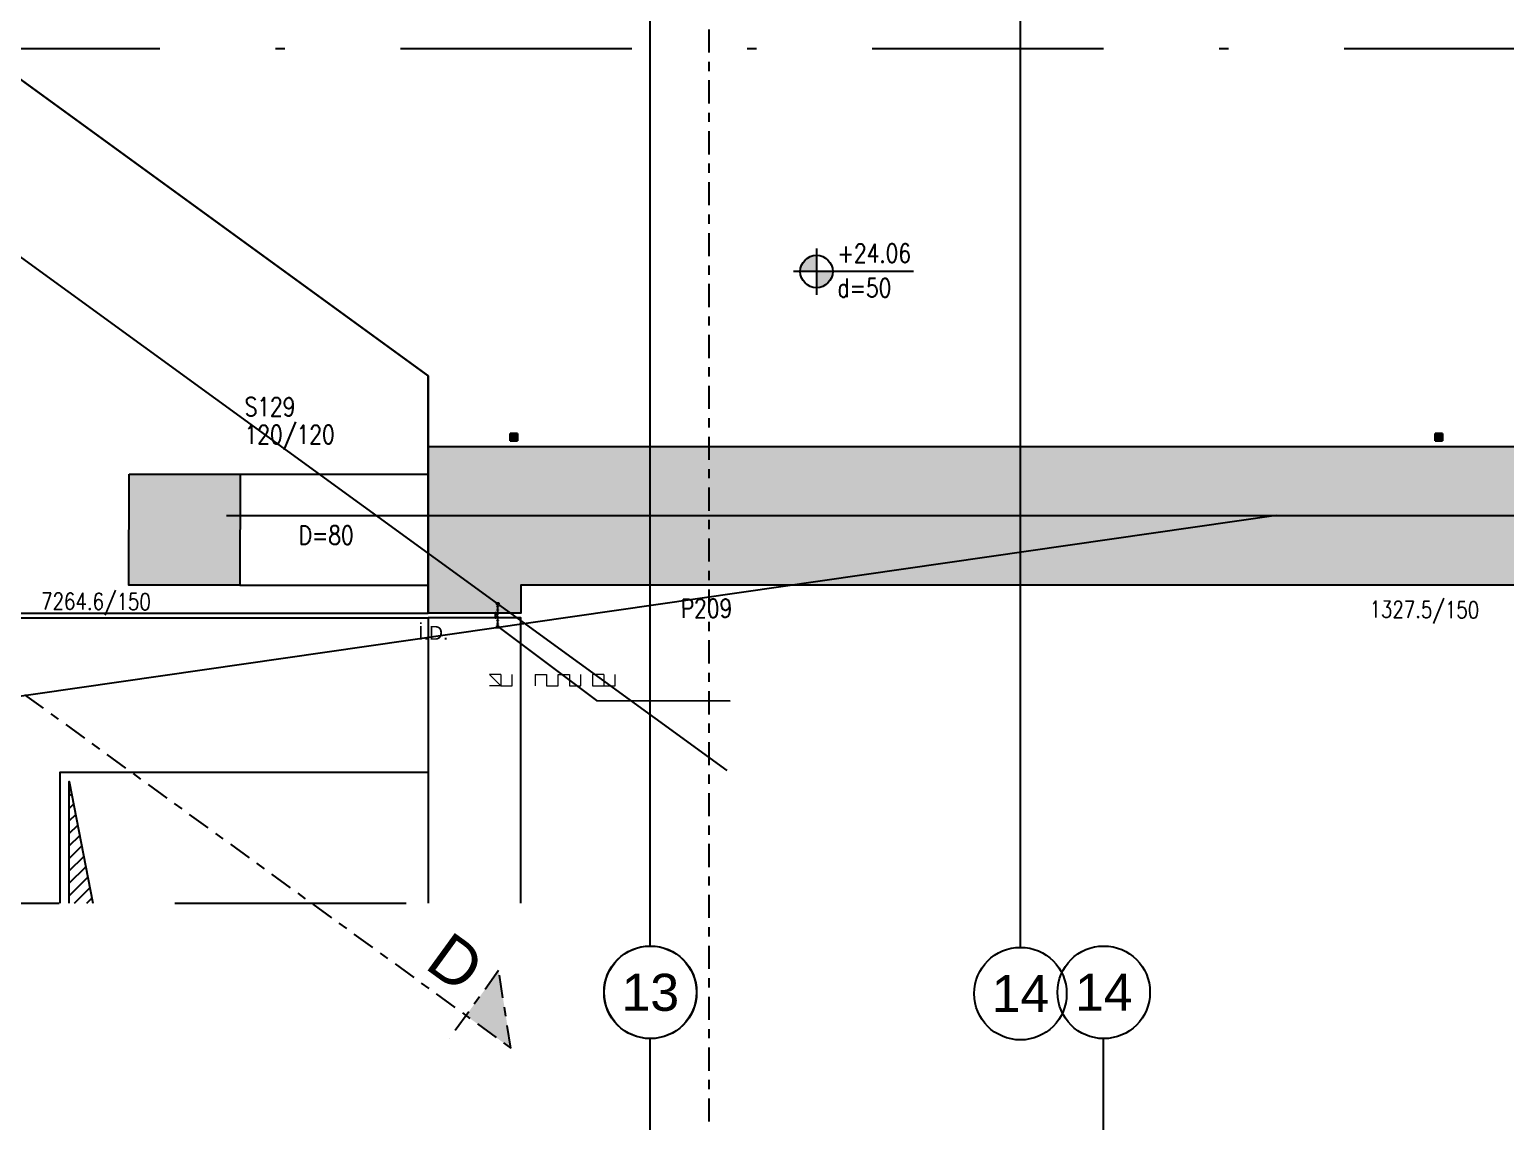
# Model space of a CAD drawing. Header units: inches. Extents: x 400392 to 401495, y 4543971 to 4544133.
# Drawn here: x 400850.69 to 400866.64, y 4544040.45 to 4544052.25 of the extents above; entities that cross this region are included whole.
import ezdxf
from ezdxf.enums import TextEntityAlignment as Align

# ---------------------------------------------------------------- set-up
doc = ezdxf.new("R2010")
doc.units = ezdxf.units.IN
doc.header["$MEASUREMENT"] = 0
for name, pattern in [('ACAD_ISO05W100', [33, 24, -3, 0, -3, 0, -3]), ('AKS', [3, 2.5, -0.25, 0, -0.25]), ('CENTER', [2, 1.25, -0.25, 0.25, -0.25]), ('CONTINU', [0]), ('DASHDOT2', [0.5, 0.25, -0.125, 0, -0.125]), ('HIDDEN', [0.375, 0.25, -0.125]), ('UUC-ST-KAL-I05-101-U-000$0$ACAD_ISO05W100', [33, 24, -3, 0, -3, 0, -3])]:
    doc.linetypes.add(name, pattern=pattern)
doc.layers.add('A-DETL-GENF', color=92, linetype='Continuous', lineweight=9)
for name, color, linetype in [('aks prota', 2, 'AKS'), ('caks prota', 4, 'Continuous'), ('iderzi_PROTA', 3, 'Continuous'), ('kesit tarama prota', 252, 'Continuous'), ('kolon prota', 1, 'Continuous'), ('kolon tarama prota', 252, 'Continuous'), ('lkolon prota', 4, 'Continuous'), ('lperde prota', 4, 'Continuous'), ('not çizgisi prota', 4, 'Continuous'), ('perde prota', 1, 'Continuous'), ('PRT-AL-TUNEL_EKSENI', 14, 'DASHDOT2'), ('skesit prota', 7, 'Continuous'), ('st-s_level (kot)', 6, 'Continuous'), ('st-s_levelmark (kot işareti)', 4, 'Continuous'), ('st_s_ölçü', 4, 'Continuous'), ('taks prota', 7, 'Continuous'), ('temel prota', 6, 'Continuous'), ('tkesit prota', 7, 'Continuous'), ('tkolon prota', 6, 'Continuous'), ('tperde prota', 6, 'Continuous'), ('UUC-ST-KAL-I05-101-U-000$0$st_s_su tutucu', 2, 'Continuous')]:
    doc.layers.add(name, color=color, linetype=linetype)
doc.styles.add('Arial', font='Arial.ttf')
doc.styles.add('OLCU', font='romanstw.shx')
doc.styles.add('TAKS', font='Arial Unicode.ttf')
doc.styles.add('text25_PROTA', font='Arial.ttf', dxfattribs={"height": 25})
doc.styles.add('tkolon', font='romanstw.shx')
doc.dimstyles.new('1-50', dxfattribs={"dimtxt": 10, "dimasz": 4, "dimexe": 4, "dimexo": 8, "dimgap": 4, "dimtad": 1, "dimdec": 1, "dimrnd": 0.05, "dimzin": 9, "dimdsep": 46, "dimtxsty": 'OLCU', "dimblk1": 'OBLIQUE', "dimblk2": 'OBLIQUE', "dimsah": 1, "dimcen": 2, "dimdle": 4, "dimclrd": 4, "dimclre": 4, "dimclrt": 3, "dimadec": 1, "dimazin": 0, "dimtfac": 1, "dimtdec": 1, "dimtix": 1, "dimtmove": 2, "dimatfit": 3, "dimldrblk": 'OBLIQUE', "dimfxl": 1, "dimtvp": 1, "dimtolj": 1, "dimtzin": 1, "dimarcsym": 0})

# ---------------------------------------------------------------- blocks, each defined once
blk = doc.blocks.new('+24.06 mekanik')
at = {"layer": 'kolon tarama prota', "color": 253}
for p, q in [((118937.6474703448, 186586.5573110574), (118872.9261107948, 186539.534490874)), ((118872.9261107948, 186539.534490874), (118937.6474703448, 186586.5573110574)), ((118872.9261107948, 186539.534490874), (118919.9489309782, 186474.813131324)), ((118919.9489309782, 186474.813131324), (118872.9261107948, 186539.534490874)), ((118872.9261107948, 186539.534490874), (118872.9261107948, 186539.534490874)), ((118900.2887056013, 186516.152200465), (118895.9280751873, 186512.9840170203)), ((118895.9280751873, 186512.9840170203), (118900.2887056013, 186516.152200465)), ((118895.9280751873, 186512.9840170203), (118895.9280751873, 186512.9840170203)), ((118900.2887056013, 186516.152200465), (118900.2887056013, 186516.152200465)), ((118901.8059277102, 186504.8938470765), (118906.1665581243, 186508.0620305213)), ((118906.1665581243, 186508.0620305213), (118901.8059277102, 186504.8938470765)), ((118901.8059277102, 186504.8938470765), (118901.8059277102, 186504.8938470765)), ((118903.0068265474, 186557.6774941421), (118906.1750099921, 186553.316863728)), ((118906.1750099921, 186553.316863728), (118903.0068265474, 186557.6774941421)), ((118903.0068265474, 186557.6774941421), (118903.0068265474, 186557.6774941421)), ((118910.19272767, 186523.3478936962), (118905.7673283412, 186520.1326528804)), ((118905.7673283412, 186520.1326528804), (118910.19272767, 186523.3478936962)), ((118905.7673283412, 186520.1326528804), (118905.7673283412, 186520.1326528804)), ((118906.1665581243, 186508.0620305213), (118906.1665581243, 186508.0620305213)), ((118906.1750099921, 186553.316863728), (118906.1750099921, 186553.316863728)), ((118910.1554624075, 186547.8382409881), (118913.3707032233, 186543.4128416593)), ((118913.3707032233, 186543.4128416593), (118910.1554624075, 186547.8382409881)), ((118910.1554624075, 186547.8382409881), (118910.1554624075, 186547.8382409881)), ((118910.19272767, 186523.3478936962), (118910.19272767, 186523.3478936962)), ((118914.2651799358, 186559.1947162509), (118911.0969964911, 186563.555346665)), ((118911.0969964911, 186563.555346665), (118914.2651799358, 186559.1947162509)), ((118911.0969964911, 186563.555346665), (118911.0969964911, 186563.555346665)), ((118911.6451808641, 186512.0424829367), (118916.0705801929, 186515.2577237525)), ((118916.0705801929, 186515.2577237525), (118911.6451808641, 186512.0424829367)), ((118911.6451808641, 186512.0424829367), (118911.6451808641, 186512.0424829367)), ((118913.3707032233, 186543.4128416593), (118913.3707032233, 186543.4128416593)), ((118914.2651799358, 186559.1947162509), (118914.2651799358, 186559.1947162509)), ((118920.8069648895, 186531.0595884385), (118915.8595567172, 186527.4650859979)), ((118915.8595567172, 186527.4650859979), (118920.8069648895, 186531.0595884385)), ((118915.8595567172, 186527.4650859979), (118915.8595567172, 186527.4650859979)), ((118916.0705801929, 186515.2577237525), (118916.0705801929, 186515.2577237525)), ((118917.487895525, 186537.7460126121), (118921.0823979656, 186532.7986044398)), ((118921.0823979656, 186532.7986044398), (118917.487895525, 186537.7460126121)), ((118917.487895525, 186537.7460126121), (118917.487895525, 186537.7460126121)), ((118921.460873167, 186549.2906941822), (118918.2456323513, 186553.716093511)), ((118918.2456323513, 186553.716093511), (118921.460873167, 186549.2906941822)), ((118918.2456323513, 186553.716093511), (118918.2456323513, 186553.716093511)), ((118919.9489309782, 186474.813131324), (118984.6702905282, 186521.8359515074)), ((118984.6702905282, 186521.8359515074), (118919.9489309782, 186474.813131324)), ((118920.8069648895, 186531.0595884385), (118920.8069648895, 186531.0595884385)), ((118921.0823979656, 186532.7986044398), (118921.0823979656, 186532.7986044398)), ((118921.460873167, 186549.2906941822), (118921.460873167, 186549.2906941822)), ((118921.7374092401, 186519.3749160542), (118926.6848174125, 186522.9694184948)), ((118926.6848174125, 186522.9694184948), (118921.7374092401, 186519.3749160542)), ((118921.7374092401, 186519.3749160542), (118921.7374092401, 186519.3749160542)), ((118929.1725679094, 186538.6764569627), (118925.5780654688, 186543.623865135)), ((118925.5780654688, 186543.623865135), (118929.1725679094, 186538.6764569627)), ((118925.5780654688, 186543.623865135), (118925.5780654688, 186543.623865135)), ((118926.6848174125, 186522.9694184948), (118926.6848174125, 186522.9694184948)), ((118928.4238334137, 186522.6939854187), (118932.0183358543, 186517.7465772464)), ((118932.0183358543, 186517.7465772464), (118928.4238334137, 186522.6939854187)), ((118928.4238334137, 186522.6939854187), (118928.4238334137, 186522.6939854187)), ((118929.1725679094, 186538.6764569627), (118929.1725679094, 186538.6764569627)), ((118935.8589920829, 186541.9955263272), (118930.9115839106, 186538.4010238866)), ((118930.9115839106, 186538.4010238866), (118935.8589920829, 186541.9955263272)), ((118930.9115839106, 186538.4010238866), (118930.9115839106, 186538.4010238866)), ((118932.0183358543, 186517.7465772464), (118932.0183358543, 186517.7465772464)), ((118935.8589920829, 186541.9955263272), (118935.8589920829, 186541.9955263272)), ((118936.135528156, 186512.0797481992), (118939.3507689718, 186507.6543488704)), ((118939.3507689718, 186507.6543488704), (118936.135528156, 186512.0797481992)), ((118936.135528156, 186512.0797481992), (118936.135528156, 186512.0797481992)), ((118940.1085057981, 186523.6244297693), (118936.5140033575, 186528.5718379416)), ((118936.5140033575, 186528.5718379416), (118940.1085057981, 186523.6244297693)), ((118936.5140033575, 186528.5718379416), (118936.5140033575, 186528.5718379416)), ((118936.7894364335, 186530.3108539429), (118941.7368446059, 186533.9053563835)), ((118941.7368446059, 186533.9053563835), (118936.7894364335, 186530.3108539429)), ((118936.7894364335, 186530.3108539429), (118936.7894364335, 186530.3108539429)), ((118984.6702905282, 186521.8359515074), (118937.6474703448, 186586.5573110574)), ((118937.6474703448, 186586.5573110574), (118984.6702905282, 186521.8359515074)), ((118937.6474703448, 186586.5573110574), (118937.6474703448, 186586.5573110574)), ((118939.3507689718, 186507.6543488704), (118939.3507689718, 186507.6543488704)), ((118940.1085057981, 186523.6244297693), (118940.1085057981, 186523.6244297693)), ((118945.9512204589, 186549.3279594447), (118941.5258211301, 186546.112718629)), ((118941.5258211301, 186546.112718629), (118945.9512204589, 186549.3279594447)), ((118941.5258211301, 186546.112718629), (118941.5258211301, 186546.112718629)), ((118941.7368446059, 186533.9053563835), (118941.7368446059, 186533.9053563835)), ((118943.3312213872, 186502.1757261305), (118946.499404832, 186497.8150957164)), ((118946.499404832, 186497.8150957164), (118943.3312213872, 186502.1757261305)), ((118943.3312213872, 186502.1757261305), (118943.3312213872, 186502.1757261305)), ((118947.4409389156, 186513.5322013933), (118944.2256980998, 186517.9576007221)), ((118944.2256980998, 186517.9576007221), (118947.4409389156, 186513.5322013933)), ((118944.2256980998, 186517.9576007221), (118944.2256980998, 186517.9576007221)), ((118945.9512204589, 186549.3279594447), (118945.9512204589, 186549.3279594447)), ((118947.4036736531, 186538.0225486852), (118951.8290729819, 186541.237789501)), ((118951.8290729819, 186541.237789501), (118947.4036736531, 186538.0225486852)), ((118947.4036736531, 186538.0225486852), (118947.4036736531, 186538.0225486852)), ((118947.4409389156, 186513.5322013933), (118947.4409389156, 186513.5322013933)), ((118954.5895747757, 186503.6929482394), (118951.421391331, 186508.0535786535)), ((118951.421391331, 186508.0535786535), (118954.5895747757, 186503.6929482394)), ((118951.421391331, 186508.0535786535), (118951.421391331, 186508.0535786535)), ((118955.7904736129, 186556.4765953049), (118951.4298431988, 186553.3084118601)), ((118951.4298431988, 186553.3084118601), (118955.7904736129, 186556.4765953049)), ((118951.4298431988, 186553.3084118601), (118951.4298431988, 186553.3084118601)), ((118951.8290729819, 186541.237789501), (118951.8290729819, 186541.237789501)), ((118954.5895747757, 186503.6929482394), (118954.5895747757, 186503.6929482394)), ((118955.7904736129, 186556.4765953049), (118955.7904736129, 186556.4765953049)), ((118957.3076957217, 186545.2182419164), (118961.6683261358, 186548.3864253612)), ((118961.6683261358, 186548.3864253612), (118957.3076957217, 186545.2182419164)), ((118957.3076957217, 186545.2182419164), (118957.3076957217, 186545.2182419164)), ((118961.6683261358, 186548.3864253612), (118961.6683261358, 186548.3864253612)), ((118984.6702905282, 186521.8359515074), (118984.6702905282, 186521.8359515074)), ((118919.9489309782, 186474.813131324), (118919.9489309782, 186474.813131324)), ((118946.499404832, 186497.8150957164), (118946.499404832, 186497.8150957164)), ((110847.4502757734, 180708.6978531425), (110782.7289162234, 180661.6750329591)), ((110782.7289162234, 180661.6750329591), (110847.4502757734, 180708.6978531425)), ((110782.7289162234, 180661.6750329591), (110829.7517364068, 180596.9536734091)), ((110829.7517364068, 180596.9536734091), (110782.7289162234, 180661.6750329591)), ((110782.7289162234, 180661.6750329591), (110782.7289162234, 180661.6750329591)), ((110810.0915110299, 180638.2927425501), (110805.7308806159, 180635.1245591053)), ((110805.7308806159, 180635.1245591053), (110810.0915110299, 180638.2927425501)), ((110805.7308806159, 180635.1245591053), (110805.7308806159, 180635.1245591053)), ((110810.0915110299, 180638.2927425501), (110810.0915110299, 180638.2927425501)), ((110811.6087331388, 180627.0343891616), (110815.9693635529, 180630.2025726063)), ((110815.9693635529, 180630.2025726063), (110811.6087331388, 180627.0343891616)), ((110811.6087331388, 180627.0343891616), (110811.6087331388, 180627.0343891616)), ((110812.8096319759, 180679.8180362271), (110815.9778154207, 180675.457405813)), ((110815.9778154207, 180675.457405813), (110812.8096319759, 180679.8180362271)), ((110812.8096319759, 180679.8180362271), (110812.8096319759, 180679.8180362271)), ((110819.9955330986, 180645.4884357813), (110815.5701337698, 180642.2731949655)), ((110815.5701337698, 180642.2731949655), (110819.9955330986, 180645.4884357813)), ((110815.5701337698, 180642.2731949655), (110815.5701337698, 180642.2731949655)), ((110815.9693635529, 180630.2025726063), (110815.9693635529, 180630.2025726063)), ((110815.9778154207, 180675.457405813), (110815.9778154207, 180675.457405813)), ((110819.9582678361, 180669.9787830732), (110823.1735086519, 180665.5533837444)), ((110823.1735086519, 180665.5533837444), (110819.9582678361, 180669.9787830732)), ((110819.9582678361, 180669.9787830732), (110819.9582678361, 180669.9787830732)), ((110819.9955330986, 180645.4884357813), (110819.9955330986, 180645.4884357813)), ((110824.0679853644, 180681.335258336), (110820.8998019197, 180685.69588875)), ((110820.8998019197, 180685.69588875), (110824.0679853644, 180681.335258336)), ((110820.8998019197, 180685.69588875), (110820.8998019197, 180685.69588875)), ((110821.4479862927, 180634.1830250217), (110825.8733856215, 180637.3982658375)), ((110825.8733856215, 180637.3982658375), (110821.4479862927, 180634.1830250217)), ((110821.4479862927, 180634.1830250217), (110821.4479862927, 180634.1830250217)), ((110823.1735086519, 180665.5533837444), (110823.1735086519, 180665.5533837444)), ((110824.0679853644, 180681.335258336), (110824.0679853644, 180681.335258336)), ((110830.6097703181, 180653.2001305236), (110825.6623621458, 180649.605628083)), ((110825.6623621458, 180649.605628083), (110830.6097703181, 180653.2001305236)), ((110825.6623621458, 180649.605628083), (110825.6623621458, 180649.605628083)), ((110825.8733856215, 180637.3982658375), (110825.8733856215, 180637.3982658375)), ((110827.2907009536, 180659.8865546972), (110830.8852033942, 180654.9391465248)), ((110830.8852033942, 180654.9391465248), (110827.2907009536, 180659.8865546972)), ((110827.2907009536, 180659.8865546972), (110827.2907009536, 180659.8865546972)), ((110831.2636785956, 180671.4312362673), (110828.0484377799, 180675.8566355961)), ((110828.0484377799, 180675.8566355961), (110831.2636785956, 180671.4312362673)), ((110828.0484377799, 180675.8566355961), (110828.0484377799, 180675.8566355961)), ((110829.7517364068, 180596.9536734091), (110894.4730959568, 180643.9764935925)), ((110894.4730959568, 180643.9764935925), (110829.7517364068, 180596.9536734091)), ((110830.6097703181, 180653.2001305236), (110830.6097703181, 180653.2001305236)), ((110830.8852033942, 180654.9391465248), (110830.8852033942, 180654.9391465248)), ((110831.2636785956, 180671.4312362673), (110831.2636785956, 180671.4312362673)), ((110831.5402146687, 180641.5154581392), (110836.4876228411, 180645.1099605798)), ((110836.4876228411, 180645.1099605798), (110831.5402146687, 180641.5154581392)), ((110831.5402146687, 180641.5154581392), (110831.5402146687, 180641.5154581392)), ((110838.9753733379, 180660.8169990478), (110835.3808708974, 180665.7644072201)), ((110835.3808708974, 180665.7644072201), (110838.9753733379, 180660.8169990478)), ((110835.3808708974, 180665.7644072201), (110835.3808708974, 180665.7644072201)), ((110836.4876228411, 180645.1099605798), (110836.4876228411, 180645.1099605798)), ((110838.2266388423, 180644.8345275038), (110841.8211412829, 180639.8871193314)), ((110841.8211412829, 180639.8871193314), (110838.2266388423, 180644.8345275038)), ((110838.2266388423, 180644.8345275038), (110838.2266388423, 180644.8345275038)), ((110838.9753733379, 180660.8169990478), (110838.9753733379, 180660.8169990478)), ((110845.6617975115, 180664.1360684123), (110840.7143893392, 180660.5415659717)), ((110840.7143893392, 180660.5415659717), (110845.6617975115, 180664.1360684123)), ((110840.7143893392, 180660.5415659717), (110840.7143893392, 180660.5415659717)), ((110841.8211412829, 180639.8871193314), (110841.8211412829, 180639.8871193314)), ((110845.6617975115, 180664.1360684123), (110845.6617975115, 180664.1360684123)), ((110845.9383335846, 180634.2202902842), (110849.1535744004, 180629.7948909554)), ((110849.1535744004, 180629.7948909554), (110845.9383335846, 180634.2202902842)), ((110845.9383335846, 180634.2202902842), (110845.9383335846, 180634.2202902842)), ((110849.9113112266, 180645.7649718544), (110846.3168087861, 180650.7123800267)), ((110846.3168087861, 180650.7123800267), (110849.9113112266, 180645.7649718544)), ((110846.3168087861, 180650.7123800267), (110846.3168087861, 180650.7123800267)), ((110846.5922418621, 180652.4513960279), (110851.5396500345, 180656.0458984685)), ((110851.5396500345, 180656.0458984685), (110846.5922418621, 180652.4513960279)), ((110846.5922418621, 180652.4513960279), (110846.5922418621, 180652.4513960279)), ((110894.4730959568, 180643.9764935925), (110847.4502757734, 180708.6978531425)), ((110847.4502757734, 180708.6978531425), (110894.4730959568, 180643.9764935925)), ((110847.4502757734, 180708.6978531425), (110847.4502757734, 180708.6978531425)), ((110849.1535744004, 180629.7948909554), (110849.1535744004, 180629.7948909554)), ((110849.9113112266, 180645.7649718544), (110849.9113112266, 180645.7649718544)), ((110855.7540258875, 180671.4685015298), (110851.3286265587, 180668.253260714)), ((110851.3286265587, 180668.253260714), (110855.7540258875, 180671.4685015298)), ((110851.3286265587, 180668.253260714), (110851.3286265587, 180668.253260714)), ((110851.5396500345, 180656.0458984685), (110851.5396500345, 180656.0458984685)), ((110853.1340268158, 180624.3162682156), (110856.3022102606, 180619.9556378015)), ((110856.3022102606, 180619.9556378015), (110853.1340268158, 180624.3162682156)), ((110853.1340268158, 180624.3162682156), (110853.1340268158, 180624.3162682156)), ((110857.2437443442, 180635.6727434784), (110854.0285035284, 180640.0981428072)), ((110854.0285035284, 180640.0981428072), (110857.2437443442, 180635.6727434784)), ((110854.0285035284, 180640.0981428072), (110854.0285035284, 180640.0981428072)), ((110855.7540258875, 180671.4685015298), (110855.7540258875, 180671.4685015298)), ((110856.3022102606, 180619.9556378015), (110856.3022102606, 180619.9556378015)), ((110857.2064790817, 180660.1630907702), (110861.6318784105, 180663.378331586)), ((110861.6318784105, 180663.378331586), (110857.2064790817, 180660.1630907702)), ((110857.2064790817, 180660.1630907702), (110857.2064790817, 180660.1630907702)), ((110857.2437443442, 180635.6727434784), (110857.2437443442, 180635.6727434784)), ((110864.3923802043, 180625.8334903244), (110861.2241967596, 180630.1941207385)), ((110861.2241967596, 180630.1941207385), (110864.3923802043, 180625.8334903244)), ((110861.2241967596, 180630.1941207385), (110861.2241967596, 180630.1941207385)), ((110865.5932790415, 180678.61713739), (110861.2326486274, 180675.4489539452)), ((110861.2326486274, 180675.4489539452), (110865.5932790415, 180678.61713739)), ((110861.2326486274, 180675.4489539452), (110861.2326486274, 180675.4489539452)), ((110861.6318784105, 180663.378331586), (110861.6318784105, 180663.378331586)), ((110864.3923802043, 180625.8334903244), (110864.3923802043, 180625.8334903244)), ((110865.5932790415, 180678.61713739), (110865.5932790415, 180678.61713739)), ((110867.1105011503, 180667.3587840014), (110871.4711315644, 180670.5269674462)), ((110871.4711315644, 180670.5269674462), (110867.1105011503, 180667.3587840014)), ((110867.1105011503, 180667.3587840014), (110867.1105011503, 180667.3587840014)), ((110871.4711315644, 180670.5269674462), (110871.4711315644, 180670.5269674462)), ((110894.4730959568, 180643.9764935925), (110894.4730959568, 180643.9764935925)), ((110829.7517364068, 180596.9536734091), (110829.7517364068, 180596.9536734091))]:
    blk.add_line(p, q, dxfattribs=at)
for centre, radius, start, end in [((118928.7982006615, 186530.6852211907), 40.00000000000002, 126.0000000002074, 306.0000000002074), ((118928.7982006615, 186530.6852211907), 40.00000000000002, 126.0000000002074, 306.0000000002074), ((118928.7982006615, 186530.6852211907), 37.33333333333332, 133.6966689386963, 208.3033310604311), ((118928.7982006615, 186530.6852211907), 37.33333333333334, 133.6966689386963, 208.3033310604311), ((118928.7982006615, 186530.6852211907), 33.00000000003513, 0, 180), ((118928.7982006615, 186530.6852211907), 32.99999999996972, 180, 0), ((118928.7982006615, 186530.6852211907), 32, 134.9892993451354, 207.0107006546842), ((118928.7982006615, 186530.6852211907), 32, 134.9892993451354, 207.0107006546842), ((118928.7982006615, 186530.6852211907), 30.00000000000003, 126.0000000002074, 306.0000000002074), ((118928.7982006615, 186530.6852211907), 30.00000000000003, 126.0000000002074, 306.0000000002074), ((118928.7982006615, 186530.6852211907), 37.33333333333334, 223.6966689386963, 298.3033310611652), ((118928.7982006615, 186530.6852211907), 37.33333333333332, 223.6966689386963, 298.3033310611652), ((118928.7982006615, 186530.6852211907), 25.33333333333333, 137.3831134825529, 204.6168865173711), ((118928.7982006615, 186530.6852211907), 25.33333333333335, 137.3831134825529, 204.6168865173711), ((118928.7982006615, 186530.6852211907), 25.00000000000002, 126.0000000002074, 306.0000000002074), ((118928.7982006615, 186530.6852211907), 25.00000000000002, 126.0000000002074, 306.0000000002074), ((118928.7982006615, 186530.6852211907), 40.00000000000003, 306.0000000002074, 126.0000000002074), ((118928.7982006615, 186530.6852211907), 40.00000000000003, 306.0000000002074, 126.0000000002074), ((118928.7982006615, 186530.6852211907), 31.99999999999999, 224.9892993451354, 297.0107006546843), ((118928.7982006615, 186530.6852211907), 32.00000000000001, 224.9892993451354, 297.0107006546843), ((118928.7982006615, 186530.6852211907), 20, 140.4775121864018, 201.522487814793), ((118928.7982006615, 186530.6852211907), 19.99999999999999, 140.4775121864018, 201.522487814793), ((118928.7982006615, 186530.6852211907), 37.33333333333334, 43.69666893869635, 118.3033310611652), ((118928.7982006615, 186530.6852211907), 37.33333333333333, 43.69666893869635, 118.3033310611652), ((118928.7982006615, 186530.6852211907), 30.00000000000002, 306.0000000002074, 126.0000000002074), ((118928.7982006615, 186530.6852211907), 30.00000000000002, 306.0000000002074, 126.0000000002074), ((118928.7982006615, 186530.6852211907), 25.33333333333334, 227.3831134831174, 294.6168865173711), ((118928.7982006615, 186530.6852211907), 25.33333333333333, 227.3831134831174, 294.6168865173711), ((118928.7982006615, 186514.1852211907), 16.49999999998545, 89.99999999994947, 269.9999999999996), ((118928.7982006615, 186530.6852211907), 25.00000000000002, 306.0000000002074, 126.0000000002074), ((118928.7982006615, 186530.6852211907), 25.00000000000002, 306.0000000002074, 126.0000000002074), ((118928.7982006615, 186530.6852211907), 31.99999999999999, 44.98929934513539, 117.0107006546843), ((118928.7982006615, 186530.6852211907), 32, 44.98929934513539, 117.0107006546843), ((118928.7982006615, 186530.6852211907), 13.33333333333332, 148.0243128374464, 193.9756871628778), ((118928.7982006615, 186530.6852211907), 13.33333333333334, 148.0243128374464, 193.9756871628778), ((118928.7982006615, 186530.6852211907), 19.99999999999999, 230.4775121862893, 291.5224878140173), ((118928.7982006615, 186530.6852211907), 20.00000000000001, 230.4775121862893, 291.5224878140173), ((118928.7982006615, 186530.6852211907), 25.33333333333334, 47.38311348311742, 114.6168865173711), ((118928.7982006615, 186530.6852211907), 25.33333333333333, 47.38311348311742, 114.6168865173711), ((118928.7982006615, 186530.6852211907), 8.000000000000007, 164.6821874530657, 177.3178125466547), ((118928.7982006615, 186530.6852211907), 7.999999999999992, 164.6821874530657, 177.3178125466547), ((118928.7982006615, 186530.6852211907), 19.99999999999999, 50.47751218628925, 111.5224878140174), ((118928.7982006615, 186530.6852211907), 20.00000000000001, 50.47751218628925, 111.5224878140174), ((118928.7982006615, 186530.6852211907), 13.33333333333334, 238.0243128362976, 283.9756871630792), ((118928.7982006615, 186530.6852211907), 13.33333333333333, 238.0243128362976, 283.9756871630792), ((118928.7982006615, 186530.6852211907), 13.33333333333334, 58.02431283629759, 103.9756871630792), ((118928.7982006615, 186530.6852211907), 13.33333333333333, 58.02431283629759, 103.9756871630792), ((118928.7982006615, 186530.6852211907), 7.999999999999993, 254.6821874536496, 267.3178125466156), ((118928.7982006615, 186530.6852211907), 8.000000000000004, 254.6821874536496, 267.3178125466156), ((118928.7982006615, 186547.1852211907), 16.50000000002183, 270.0000000000754, 90.00000000002527), ((118928.7982006615, 186530.6852211907), 7.999999999999992, 74.6821874536496, 87.31781254661566), ((118928.7982006615, 186530.6852211907), 8.000000000000007, 74.6821874536496, 87.31781254661566), ((118928.7982006615, 186530.6852211907), 8.000000000000004, 344.6821874530657, 357.3178125466546), ((118928.7982006615, 186530.6852211907), 7.999999999999992, 344.6821874530657, 357.3178125466546), ((118928.7982006615, 186530.6852211907), 13.33333333333332, 328.0243128374464, 13.97568716287785), ((118928.7982006615, 186530.6852211907), 13.33333333333334, 328.0243128374464, 13.97568716287785), ((118928.7982006615, 186530.6852211907), 20.00000000000001, 320.4775121864018, 21.52248781479299), ((118928.7982006615, 186530.6852211907), 19.99999999999999, 320.4775121864018, 21.52248781479299), ((118928.7982006615, 186530.6852211907), 25.33333333333333, 317.3831134825529, 24.61688651737106), ((118928.7982006615, 186530.6852211907), 25.33333333333334, 317.3831134825529, 24.61688651737106), ((118928.7982006615, 186530.6852211907), 32.00000000000001, 314.9892993451354, 27.01070065468425), ((118928.7982006615, 186530.6852211907), 32, 314.9892993451354, 27.01070065468425), ((118928.7982006615, 186530.6852211907), 37.33333333333332, 313.6966689386963, 28.30333106043111), ((118928.7982006615, 186530.6852211907), 37.33333333333334, 313.6966689386963, 28.30333106043111), ((110838.6010060901, 180652.8257632758), 40.00000000000002, 126.0000000002074, 306.0000000002074), ((110838.6010060901, 180652.8257632758), 40.00000000000002, 126.0000000002074, 306.0000000002074), ((110838.6010060901, 180652.8257632758), 37.33333333333332, 133.6966689386963, 208.3033310604311), ((110838.6010060901, 180652.8257632758), 37.33333333333334, 133.6966689386963, 208.3033310604311), ((110838.6010060901, 180652.8257632758), 32.99999999996918, 0, 180), ((110838.6010060901, 180652.8257632758), 33.0000000000291, 180, 0), ((110838.6010060901, 180652.8257632758), 32, 134.9892993451354, 207.0107006546842), ((110838.6010060901, 180652.8257632758), 32, 134.9892993451354, 207.0107006546842), ((110838.6010060901, 180652.8257632758), 30.00000000000003, 126.0000000002074, 306.0000000002074), ((110838.6010060901, 180652.8257632758), 30.00000000000003, 126.0000000002074, 306.0000000002074), ((110838.6010060901, 180652.8257632758), 37.33333333333334, 223.6966689386963, 298.3033310611652), ((110838.6010060901, 180652.8257632758), 37.33333333333332, 223.6966689386963, 298.3033310611652), ((110838.6010060901, 180652.8257632758), 25.33333333333333, 137.3831134825529, 204.6168865173711), ((110838.6010060901, 180652.8257632758), 25.33333333333335, 137.3831134825529, 204.6168865173711), ((110838.6010060901, 180652.8257632758), 25.00000000000002, 126.0000000002074, 306.0000000002074), ((110838.6010060901, 180652.8257632758), 25.00000000000002, 126.0000000002074, 306.0000000002074), ((110838.6010060901, 180652.8257632758), 40.00000000000003, 306.0000000002074, 126.0000000002074), ((110838.6010060901, 180652.8257632758), 40.00000000000003, 306.0000000002074, 126.0000000002074), ((110838.6010060901, 180652.8257632758), 31.99999999999999, 224.9892993451354, 297.0107006546843), ((110838.6010060901, 180652.8257632758), 32.00000000000001, 224.9892993451354, 297.0107006546843), ((110838.6010060901, 180652.8257632758), 20, 140.4775121864018, 201.522487814793), ((110838.6010060901, 180652.8257632758), 19.99999999999999, 140.4775121864018, 201.522487814793), ((110838.6010060901, 180652.8257632758), 37.33333333333334, 43.69666893869635, 118.3033310611652), ((110838.6010060901, 180652.8257632758), 37.33333333333333, 43.69666893869635, 118.3033310611652), ((110838.6010060901, 180652.8257632758), 30.00000000000002, 306.0000000002074, 126.0000000002074), ((110838.6010060901, 180652.8257632758), 30.00000000000002, 306.0000000002074, 126.0000000002074), ((110838.6010060901, 180652.8257632758), 25.33333333333334, 227.3831134831174, 294.6168865173711), ((110838.6010060901, 180652.8257632758), 25.33333333333333, 227.3831134831174, 294.6168865173711), ((110838.6010060901, 180636.3257632758), 16.5, 90, 269.9999999999996), ((110838.6010060901, 180652.8257632758), 25.00000000000002, 306.0000000002074, 126.0000000002074), ((110838.6010060901, 180652.8257632758), 25.00000000000002, 306.0000000002074, 126.0000000002074), ((110838.6010060901, 180652.8257632758), 31.99999999999999, 44.98929934513539, 117.0107006546843), ((110838.6010060901, 180652.8257632758), 32, 44.98929934513539, 117.0107006546843), ((110838.6010060901, 180652.8257632758), 13.33333333333332, 148.0243128374464, 193.9756871628778), ((110838.6010060901, 180652.8257632758), 13.33333333333334, 148.0243128374464, 193.9756871628778), ((110838.6010060901, 180652.8257632758), 19.99999999999999, 230.4775121862893, 291.5224878140173), ((110838.6010060901, 180652.8257632758), 20.00000000000001, 230.4775121862893, 291.5224878140173), ((110838.6010060901, 180652.8257632758), 25.33333333333334, 47.38311348311742, 114.6168865173711), ((110838.6010060901, 180652.8257632758), 25.33333333333333, 47.38311348311742, 114.6168865173711), ((110838.6010060901, 180652.8257632758), 8.000000000000007, 164.6821874530657, 177.3178125466547), ((110838.6010060901, 180652.8257632758), 7.999999999999992, 164.6821874530657, 177.3178125466547), ((110838.6010060901, 180652.8257632758), 19.99999999999999, 50.47751218628925, 111.5224878140174), ((110838.6010060901, 180652.8257632758), 20.00000000000001, 50.47751218628925, 111.5224878140174), ((110838.6010060901, 180652.8257632758), 13.33333333333334, 238.0243128362976, 283.9756871630792), ((110838.6010060901, 180652.8257632758), 13.33333333333333, 238.0243128362976, 283.9756871630792), ((110838.6010060901, 180652.8257632758), 13.33333333333334, 58.02431283629759, 103.9756871630792), ((110838.6010060901, 180652.8257632758), 13.33333333333333, 58.02431283629759, 103.9756871630792), ((110838.6010060901, 180652.8257632758), 7.999999999999993, 254.6821874536496, 267.3178125466156), ((110838.6010060901, 180652.8257632758), 8.000000000000004, 254.6821874536496, 267.3178125466156), ((110838.6010060901, 180669.3257632758), 16.49999999998545, 269.9999999999996, 90.00000000005053), ((110838.6010060901, 180652.8257632758), 7.999999999999992, 74.6821874536496, 87.31781254661566), ((110838.6010060901, 180652.8257632758), 8.000000000000007, 74.6821874536496, 87.31781254661566), ((110838.6010060901, 180652.8257632758), 8.000000000000004, 344.6821874530657, 357.3178125466546), ((110838.6010060901, 180652.8257632758), 7.999999999999992, 344.6821874530657, 357.3178125466546), ((110838.6010060901, 180652.8257632758), 13.33333333333332, 328.0243128374464, 13.97568716287785), ((110838.6010060901, 180652.8257632758), 13.33333333333334, 328.0243128374464, 13.97568716287785), ((110838.6010060901, 180652.8257632758), 20.00000000000001, 320.4775121864018, 21.52248781479299), ((110838.6010060901, 180652.8257632758), 19.99999999999999, 320.4775121864018, 21.52248781479299), ((110838.6010060901, 180652.8257632758), 25.33333333333333, 317.3831134825529, 24.61688651737106), ((110838.6010060901, 180652.8257632758), 25.33333333333334, 317.3831134825529, 24.61688651737106), ((110838.6010060901, 180652.8257632758), 32.00000000000001, 314.9892993451354, 27.01070065468425), ((110838.6010060901, 180652.8257632758), 32, 314.9892993451354, 27.01070065468425), ((110838.6010060901, 180652.8257632758), 37.33333333333332, 313.6966689386963, 28.30333106043111), ((110838.6010060901, 180652.8257632758), 37.33333333333334, 313.6966689386963, 28.30333106043111)]:
    blk.add_arc(centre, radius, start, end, dxfattribs=at)
blk = doc.blocks.new('_Oblique')
at = {"layer": 'st_s_ölçü', "lineweight": -2}
blk.add_line((-0.5, -0.5), (0.5, 0.5), dxfattribs=at)
blk = doc.blocks.new('PLAN_KOT')
at = {"layer": 'st-s_levelmark (kot işareti)'}
h = blk.add_hatch(color=256, dxfattribs=at)
h.paths.add_polyline_path([(0, 17.5, 0.4142135623730951), (-17.5, 0), (0, 0)])
h.paths.add_polyline_path([(17.5, 0), (0, 0), (0, -17.5, 0.4142135623730951)])
for p, q in [((0, 25), (0, -25)), ((105, 0), (-25, 0))]:
    blk.add_line(p, q, dxfattribs=at)
blk.add_circle((0, 0), 17.5, dxfattribs=at)
at = {"layer": 'st-s_level (kot)', "color": 6, "style": 'OLCU', "width": 0.8}
for tag, p in [('KOT', (22.6700442370493, 9.780006943954504)), ('DÖŞEME_KALINLIĞI', (22.6700442370493, -27.62999305603444))]:
    blk.add_attdef(tag, p, '', height=20, dxfattribs=at)

msp = doc.modelspace()

# ---------------------------------------------------------------- hatches: boundary and pattern name
at = {"layer": 'kesit tarama prota'}
h = msp.add_hatch(color=256, dxfattribs=at)
h.dxf.hatch_style = 1
h.paths.add_polyline_path([(400855.7568443141, 4544042.080696398), (400855.8895833593, 4544041.242615051), (400855.4041731628, 4544041.595286202)])
at = {"layer": 'kolon tarama prota'}
h = msp.add_hatch(color=256, dxfattribs=at)
h.dxf.hatch_style = 1
h.paths.add_polyline_path([(400868.0437184899, 4544074.143323815), (400840.9587116242, 4544074.143323815), (400840.9587116242, 4544074.543323816), (400839.9587116242, 4544074.543323816), (400839.9587116242, 4544074.143323815), (400832.7587116249, 4544074.143323815), (400832.7587116249, 4544074.543323816), (400831.7587116249, 4544074.543323816), (400831.7587116249, 4544074.143323815), (400818.3472949511, 4544074.143323815), (400820.4118678319, 4544072.643323815), (400866.8437184897, 4544072.643323815), (400866.8437184897, 4544047.743323816), (400854.9952184917, 4544047.743323816), (400854.9952184917, 4544045.943323816), (400855.9952184917, 4544045.943323816), (400855.9952184917, 4544046.243323816), (400868.0437184899, 4544046.243323816), (400868.0437184899, 4544049.287423816), (400868.4437184898, 4544049.287423816), (400868.4437184898, 4544050.287423816), (400868.0457184916, 4544050.287423816), (400868.0457184916, 4544056.137423816), (400868.4437184916, 4544056.137423816), (400868.4437184916, 4544057.137423816), (400868.0437184899, 4544057.137423816)])
h = msp.add_hatch(color=256, dxfattribs=at)
h.dxf.hatch_style = 1
h.paths.add_polyline_path([(400852.9637184705, 4544047.443323816), (400851.7637184705, 4544047.443323816), (400851.7607184705, 4544046.243323816), (400852.9607184705, 4544046.243323816)])
h = msp.add_hatch(dxfattribs=at)
h.set_pattern_fill('ANSI31', color=256, scale=0.03, style=0)
h.set_pattern_definition([(45, (398804.3834153587, 4543636.580376155), (-0.06735192090801866, 0.06735192090801866), [])])
h.paths.add_polyline_path([(400851.1157184917, 4544042.810091956), (400851.3697003443, 4544042.810091956), (400851.1157184917, 4544044.123323816)])

# ---------------------------------------------------------------- linework, layer by layer
at = {"layer": 'aks prota', "ltscale": 10}
for p, q in [((400858.2251381607, 4544044.243323816), (400763.6245665197, 4544112.974662286)), ((400857.3936893298, 4544042.346433412), (400857.3937184699, 4544077.21970317)), ((400861.3964158998, 4544042.332124553), (400861.39644504, 4544077.20539431)), ((400877.8139499038, 4544046.993323816), (400711.8947300432, 4544046.993323816)), ((400857.3957102507, 4543993.517957627), (400857.3957102507, 4544041.346463024)), ((400862.2957102513, 4543993.517957627), (400862.2957102513, 4544041.346463024))]:
    msp.add_line(p, q, dxfattribs=at)
at = {"layer": 'caks prota', "ltscale": 0.05}
for centre in [(400857.3956904344, 4544041.846433412), (400857.3969595351, 4544041.846462552), (400862.2969584521, 4544041.846462552), (400861.3964158998, 4544041.832124553)]:
    msp.add_circle(centre, 0.5, dxfattribs=at)
at = {"layer": 'iderzi_PROTA', "linetype": 'ACAD_ISO05W100', "lineweight": 30, "ltscale": 2}
msp.add_lwpolyline([(400818.3472949511, 4544074.143323815), (400820.4118678319, 4544072.643323815), (400820.7521281553, 4544072.643323815), (400824.1110711108, 4544070.20290891), (400824.4637526472, 4544070.6883334), (400854.9962264042, 4544048.50519273), (400854.9962264042, 4544045.943323816)], dxfattribs=at)
at = {"layer": 'kolon prota', "color": 1}
msp.add_lwpolyline([(400851.7637184705, 4544047.443323816), (400852.9637184705, 4544047.443323816), (400852.9607184705, 4544046.243323816), (400851.7607184705, 4544046.243323816)], close=True, dxfattribs=at)
at = {"layer": 'kolon tarama prota'}
for points in [[(400830.7569786085, 4544045.893323815), (400854.9957184916, 4544045.893323815)], [(400855.9957184916, 4544042.810091956), (400855.9957184916, 4544045.893323815), (400854.9957184916, 4544045.893323815), (400854.9957184916, 4544042.810091956)], [(400851.0157184916, 4544042.810091956), (400851.0157184916, 4544044.223323816), (400854.9957184916, 4544044.223323816), (400854.9957184916, 4544042.810091956)], [(400851.1157184917, 4544042.810091956), (400851.1157184917, 4544044.123323816), (400851.3697003443, 4544042.810091956)]]:
    msp.add_lwpolyline(points, dxfattribs=at)
at = {"layer": 'kolon tarama prota', "linetype": 'HIDDEN', "ltscale": 10}
msp.add_lwpolyline([(400829.7569786336, 4544042.810091956), (400855.9957625336, 4544042.810091956)], dxfattribs=at)
at = {"layer": 'perde prota'}
for points in [[(400868.0437184899, 4544074.143323815), (400868.0437184899, 4544057.137423816), (400868.4437184916, 4544057.137423816), (400868.4437184916, 4544056.137423816), (400868.0457184916, 4544056.137423816), (400868.0457184916, 4544050.287423816), (400868.4437184898, 4544050.287423816), (400868.4437184898, 4544049.287423816), (400868.0437184899, 4544049.287423816), (400868.0437184899, 4544046.243323816), (400855.9952184917, 4544046.243323816), (400855.9952184917, 4544045.943323816), (400854.9952184917, 4544045.943323816), (400854.9952184917, 4544047.743323816), (400866.8437184897, 4544047.743323816), (400866.8437184897, 4544072.643323815), (400820.4118678319, 4544072.643323815), (400818.3472949511, 4544074.143323815), (400831.7587116249, 4544074.143323815)], [(400830.7569786085, 4544045.943323816), (400854.9952184917, 4544045.943323816)]]:
    msp.add_lwpolyline(points, dxfattribs=at)
at = {"layer": 'PRT-AL-TUNEL_EKSENI', "ltscale": 10}
msp.add_line((400711.8947300432, 4544052.043323816), (400877.8139499038, 4544052.043323816), dxfattribs=at)
at = {"layer": 'skesit prota', "linetype": 'CENTER', "ltscale": 0.2}
for p, q in [((400855.7568443141, 4544042.080696398), (400855.2278375871, 4544041.352581103)), ((400855.8895833593, 4544041.242615051), (400855.7568443141, 4544042.080696398))]:
    msp.add_line(p, q, dxfattribs=at)
for points in [[(400759.8608837729, 4544111.011549209), (400855.8895833593, 4544041.242615051)], [(400858.0270585071, 4544076.999339699), (400858.0270585071, 4544038.544933007)]]:
    msp.add_lwpolyline(points, dxfattribs=at)
at = {"layer": 'st_s_ölçü', "color": 6, "lineweight": 0}
for points in [[(400855.7798306323, 4544045.280433402), (400855.656071008, 4544045.280433402), (400855.7798306323, 4544045.156673779), (400855.656071008, 4544045.156673779)], [(400855.7798306323, 4544045.280433402), (400855.656071008, 4544045.280433402), (400855.7798306323, 4544045.156673779), (400855.656071008, 4544045.156673779)], [(400855.7798306323, 4544045.280433402), (400855.7798306323, 4544045.156673779), (400855.9035902566, 4544045.156673779), (400855.9035902566, 4544045.280433402)], [(400855.7798306323, 4544045.280433402), (400855.7798306323, 4544045.156673779), (400855.9035902566, 4544045.156673779), (400855.9035902566, 4544045.280433402)], [(400856.1511095053, 4544045.280433402), (400856.1511095053, 4544045.156673779)], [(400856.1511095053, 4544045.280433402), (400856.2748691298, 4544045.280433402)], [(400856.1511095053, 4544045.280433402), (400856.1511095053, 4544045.156673779)], [(400856.1511095053, 4544045.280433402), (400856.2748691298, 4544045.280433402)], [(400856.2748691298, 4544045.280433402), (400856.2748691298, 4544045.156673779), (400856.3986287541, 4544045.156673779), (400856.3986287541, 4544045.280433402)], [(400856.2748691298, 4544045.280433402), (400856.2748691298, 4544045.156673779), (400856.3986287541, 4544045.156673779), (400856.3986287541, 4544045.280433402)], [(400856.3986287541, 4544045.280433402), (400856.5223883784, 4544045.280433402)], [(400856.3986287541, 4544045.280433402), (400856.5223883784, 4544045.280433402)], [(400856.5223883784, 4544045.280433402), (400856.5223883784, 4544045.156673779)], [(400856.5223883784, 4544045.280433402), (400856.5223883784, 4544045.156673779), (400856.6461480028, 4544045.156673779), (400856.6461480028, 4544045.280433402)], [(400856.5223883784, 4544045.280433402), (400856.5223883784, 4544045.156673779)], [(400856.5223883784, 4544045.280433402), (400856.5223883784, 4544045.156673779), (400856.6461480028, 4544045.156673779), (400856.6461480028, 4544045.280433402)], [(400856.8936672514, 4544045.280433402), (400856.7699076271, 4544045.280433402), (400856.7699076271, 4544045.156673779), (400856.8936672514, 4544045.156673779)], [(400856.8936672514, 4544045.280433402), (400856.7699076271, 4544045.280433402), (400856.7699076271, 4544045.156673779), (400856.8936672514, 4544045.156673779)], [(400856.8936672514, 4544045.280433402), (400856.8936672514, 4544045.156673779), (400857.0174268759, 4544045.156673779), (400857.0174268759, 4544045.280433402)], [(400856.8936672514, 4544045.280433402), (400856.8936672514, 4544045.156673779), (400857.0174268759, 4544045.156673779), (400857.0174268759, 4544045.280433402)]]:
    msp.add_lwpolyline(points, dxfattribs=at)
at = {"layer": 'temel prota', "linetype": 'HIDDEN', "ltscale": 10}
for points in [[(400852.9607184705, 4544047.443323816), (400854.9927184918, 4544047.443323816)], [(400852.9607184705, 4544046.243323816), (400854.9927184918, 4544046.243323816)]]:
    msp.add_lwpolyline(points, dxfattribs=at)
at = {"layer": 'UUC-ST-KAL-I05-101-U-000$0$st_s_su tutucu', "linetype": 'UUC-ST-KAL-I05-101-U-000$0$ACAD_ISO05W100', "ltscale": 0.05}
msp.add_lwpolyline([(400855.7252211141, 4544045.900023821, -0.5773502691895264), (400855.7226211145, 4544045.901524932), (400855.7226211145, 4544045.936536359, -0.5773502691896774), (400855.7252211164, 4544045.938037469), (400855.7457307925, 4544045.926196201, 0.5773502691898074), (400855.7483307913, 4544045.927697311), (400855.7483307922, 4544045.973533065), (400855.7541825264, 4544045.973533063), (400855.754182525, 4544045.977651464), (400855.7483307922, 4544045.977651463), (400855.7483307929, 4544046.010362218), (400855.7541825271, 4544046.010362217), (400855.7541825274, 4544046.014480618), (400855.7483307946, 4544046.014480617), (400855.7483307934, 4544046.035163755), (400855.7613307941, 4544046.043830645), (400855.7613307941, 4544046.049030645), (400855.7301307938, 4544046.049030645), (400855.7301307929, 4544046.043830645), (400855.7431307941, 4544046.035163754), (400855.7431307936, 4544046.014480618), (400855.7372790594, 4544046.014480618), (400855.7372790601, 4544046.010362218), (400855.7431307936, 4544046.010362218), (400855.7431307929, 4544045.977651464), (400855.7372790587, 4544045.977651464), (400855.7372790587, 4544045.973533063), (400855.7431307922, 4544045.973533063), (400855.7431307922, 4544045.935703235, -0.5773502691899163), (400855.7405307924, 4544045.934202124), (400855.7208877819, 4544045.945543023, 0.5773502691894145), (400855.718287783, 4544045.944041912), (400855.7182877812, 4544045.894019379, 0.5773502691898413), (400855.7208877816, 4544045.892518268), (400855.7405307911, 4544045.903859165, -0.5773502691890604), (400855.7431307925, 4544045.902358055), (400855.7431307908, 4544045.864528226), (400855.737279058, 4544045.864528226), (400855.7372790587, 4544045.860409826), (400855.7431307908, 4544045.860409825), (400855.7431307918, 4544045.827699072), (400855.7372790573, 4544045.827699072), (400855.7372790573, 4544045.823580672), (400855.7431307892, 4544045.823580672), (400855.7431307904, 4544045.802897536), (400855.7301307896, 4544045.794230646), (400855.7301307896, 4544045.789030645), (400855.7613307892, 4544045.789030645), (400855.7613307899, 4544045.794230645), (400855.7483307904, 4544045.802897536), (400855.7483307892, 4544045.823580672), (400855.7541825243, 4544045.823580672), (400855.7541825236, 4544045.827699072), (400855.7483307911, 4544045.827699072), (400855.7483307915, 4544045.860409826), (400855.7541825243, 4544045.860409826), (400855.7541825243, 4544045.864528227), (400855.7483307908, 4544045.864528226), (400855.7483307918, 4544045.910363979, 0.5773502691892096), (400855.7457307913, 4544045.911865089)], format="xyb", close=True, dxfattribs=at)

# ---------------------------------------------------------------- block references
at = {"layer": 'A-DETL-GENF', "xscale": 0.001, "yscale": 0.001, "zscale": 0.001, "rotation": 323.9999999999982}
msp.add_blockref('+24.06 mekanik', (400660.0651932606, 4543966.841624378), dxfattribs=at)
at = {"layer": 'st-s_level (kot)', "linetype": 'CONTINU', "ltscale": 0.1, "xscale": 0.01, "yscale": 0.01, "zscale": 0.01}
msp.add_blockref('PLAN_KOT', (400859.1921676738, 4544049.633534818), dxfattribs=at).add_auto_attribs({'KOT': '+24.06', 'DÖŞEME_KALINLIĞI': 'd=50'})

# ---------------------------------------------------------------- texts
at = {"layer": 'iderzi_PROTA', "linetype": 'ACAD_ISO05W100', "style": 'text25_PROTA'}
msp.add_text('İ.D.', height=0.15, dxfattribs=at).set_placement((400854.8870583291, 4544045.654942108))
at = {"layer": 'lkolon prota', "style": 'tkolon', "width": 0.8}
msp.add_text('120/120', height=0.2, dxfattribs=at).set_placement((400853.0111514738, 4544047.772178865))
at = {"layer": 'lperde prota', "style": 'tkolon', "width": 0.8}
for s, p in [('7264.6/150', (400850.8120774287, 4544046.073640545)), ('1327.5/150', (400865.170363213, 4544045.985396185))]:
    msp.add_text(s, height=0.1799999999999999, rotation=359.6395157129237, dxfattribs=at).set_placement(p, align=Align.MIDDLE_LEFT)
at = {"layer": 'st-s_level (kot)', "color": 6, "style": 'OLCU', "width": 0.8}
msp.add_attdef('D=80', (400853.5941729411, 4544046.685971105), '', height=0.2, dxfattribs=at)
at = {"layer": 'taks prota', "style": 'TAKS'}
for s, p in [('13', (400857.3956904344, 4544041.846433412)), ('13', (400857.3969595351, 4544041.846462552)), ('14', (400861.3964158998, 4544041.832124553)), ('14', (400862.2969584521, 4544041.846462552))]:
    msp.add_text(s, height=0.4, dxfattribs=at).set_placement(p, align=Align.MIDDLE_CENTER)
at = {"layer": 'tkesit prota', "style": 'Arial'}
msp.add_text('D', height=0.4999999999999999, rotation=324.0000001281499, dxfattribs=at).set_placement((400854.9423087279, 4544042.116260552))
at = {"layer": 'tkolon prota', "style": 'tkolon', "width": 0.8}
msp.add_text('S129', height=0.2, dxfattribs=at).set_placement((400853.0111514738, 4544048.072178865))
at = {"layer": 'tperde prota', "style": 'tkolon', "width": 0.8}
msp.add_text('P209', height=0.2, rotation=0.4692912731076586, dxfattribs=at).set_placement((400857.7257809877, 4544045.992263043), align=Align.MIDDLE_LEFT)

# ---------------------------------------------------------------- leaders
at = {"layer": 'not çizgisi prota'}
msp.add_leader([(400855.761330789, 4544045.78903065), (400856.8161738092, 4544044.999325033), (400858.2582356013, 4544044.995157091)], dimstyle='1-50', override={"dimasz": 12, "dimgap": 4, "dimtad": 0}, dxfattribs=at)
msp.add_leader([(400855.761330789, 4544045.78903065), (400856.8161738092, 4544044.999325033), (400858.2582356013, 4544044.995157091)], dimstyle='1-50', override={"dimasz": 12, "dimgap": 4, "dimtad": 0}, dxfattribs=at)

doc.saveas('drawing.dxf')
